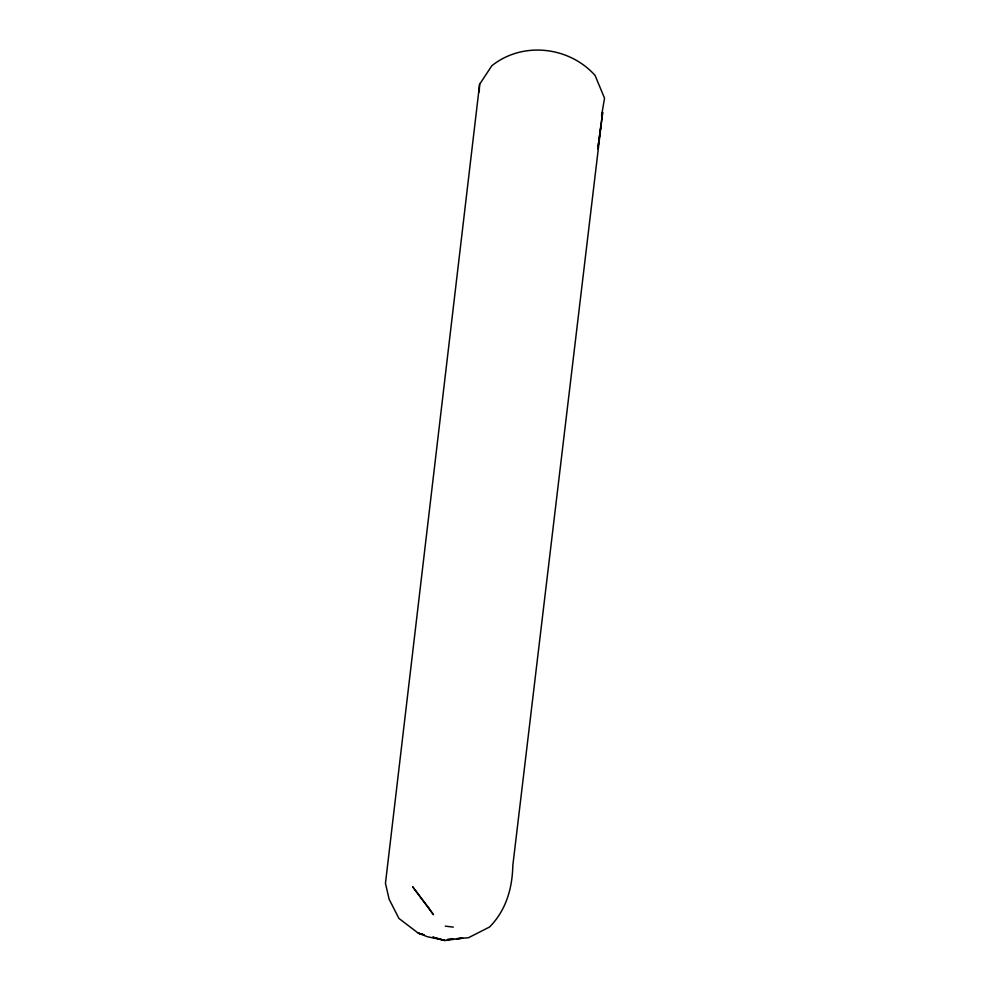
<?xml version="1.0" encoding="UTF-8"?>
<svg xmlns="http://www.w3.org/2000/svg" width="990" height="990" viewBox="0 0 990 990"><rect width="100%" height="100%" fill="white"/><g stroke="black" fill="none" stroke-linecap="round" stroke-linejoin="round"><path stroke-width="1.49" d="M479.21 91.971L479.606 84.311L491.795 65.785C522.522 41.122 569.089 46.357 595.077 75.426L604.543 98.22L601.536 115.768M479.606 84.311L385.457 883.303L389.132 899.205L398.896 918.411L418.238 933.137L427.21 936.664L445.017 940.5L462.701 938.112L456.613 938.693M600.769 126.596L597.799 148.859L602.663 112.316L512.832 865.371C512.337 888.228 506.15 910.218 489.58 926.999L468.493 937.716L456.464 938.78M447.48 939.547L453.568 938.978M447.43 939.584L453.445 939.052M445.314 926.133L453.296 927.123M424.19 934.77L418.238 933.137L422.594 934.337M433.113 937.221L445.017 940.5L432.754 937.159M428.868 908.152L412.632 886.718L433.509 914.748L428.868 908.152"/></g></svg>
